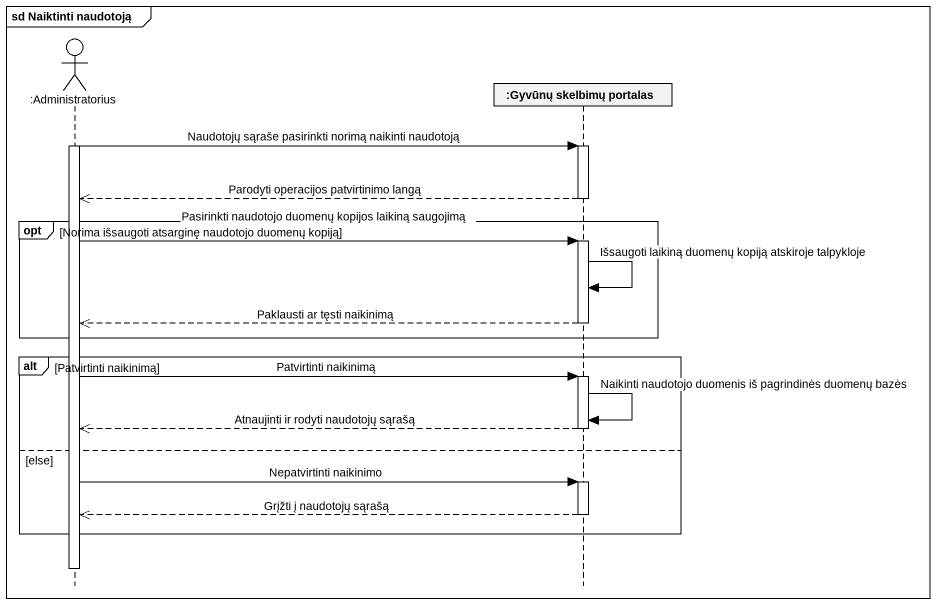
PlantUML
@startuml
mainframe sd Naiktinti naudotoją
hide footbox
actor ":Administratorius" as Administratorius
participant ":Gyvūnų skelbimų portalas" as Gyvūnų_skelbimų_portalas

activate Administratorius
Administratorius -> Gyvūnų_skelbimų_portalas : Naudotojų sąraše pasirinkti norimą naikinti naudotoją
activate Gyvūnų_skelbimų_portalas
Gyvūnų_skelbimų_portalas -->> Administratorius : Parodyti operacijos patvirtinimo langą
deactivate Gyvūnų_skelbimų_portalas
opt Norima išsaugoti atsarginę naudotojo duomenų kopiją
  Administratorius -> Gyvūnų_skelbimų_portalas : Pasirinkti naudotojo duomenų kopijos laikiną saugojimą
  activate Gyvūnų_skelbimų_portalas
  Gyvūnų_skelbimų_portalas -> Gyvūnų_skelbimų_portalas : Išsaugoti laikiną duomenų kopiją atskiroje talpykloje
  Gyvūnų_skelbimų_portalas -->> Administratorius : Paklausti ar tęsti naikinimą
  deactivate Gyvūnų_skelbimų_portalas
end
alt Patvirtinti naikinimą
  Administratorius -> Gyvūnų_skelbimų_portalas : Patvirtinti naikinimą
  activate Gyvūnų_skelbimų_portalas
  Gyvūnų_skelbimų_portalas -> Gyvūnų_skelbimų_portalas : Naikinti naudotojo duomenis iš pagrindinės duomenų bazės
  Gyvūnų_skelbimų_portalas -->> Administratorius : Atnaujinti ir rodyti naudotojų sąrašą
  deactivate Gyvūnų_skelbimų_portalas
else else
  Administratorius -> Gyvūnų_skelbimų_portalas : Nepatvirtinti naikinimo
  activate Gyvūnų_skelbimų_portalas
  Gyvūnų_skelbimų_portalas -->> Administratorius : Grįžti į naudotojų sąrašą
  deactivate Gyvūnų_skelbimų_portalas
end
deactivate Administratorius
@enduml
